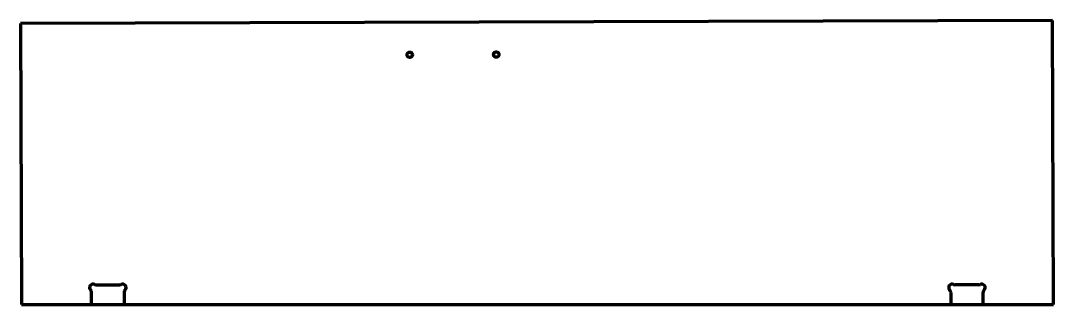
# Model space of a CAD drawing. Header units: inches. Extents: x 0 to 95.6, y 0 to 26.2.
import ezdxf

# ---------------------------------------------------------------- set-up
doc = ezdxf.new("R2010")
doc.units = ezdxf.units.IN
doc.header["$MEASUREMENT"] = 0
doc.layers.add('1', color=7, linetype='Continuous')

msp = doc.modelspace()

# ---------------------------------------------------------------- linework, layer by layer
at = {"color": 7, "lineweight": 90}
for p, q in [((95.5, 26.25), (0, 26)), ((0, 26), (0.068, 0)), ((95.568, 0), (95.5, 26.25)), ((0.068, 0), (95.568, 0))]:
    msp.add_line(p, q, dxfattribs=at)
at = {"layer": '1', "color": 7, "lineweight": 90}
for p, q in [((6.568, 0), (6.568, 1.091)), ((6.98, 1.812), (9.157, 1.812)), ((9.568, 1.091), (9.568, 0)), ((86.068, 1.091), (86.068, 0)), ((88.657, 1.812), (86.48, 1.812)), ((89.068, 0), (89.068, 1.091))]:
    msp.add_line(p, q, dxfattribs=at)
at = {"layer": '1', "color": 1, "lineweight": 90}
for centre in [(36.008, 23.094), (44.008, 23.115)]:
    msp.add_circle(centre, 0.25, dxfattribs=at)
at = {"layer": '1', "color": 7, "lineweight": 90}
for centre, radius, start, end in [((6.693, 1.562), 0.312, 65.38002, 223.34176), ((6.193, 1.091), 0.375, 360, 43.34176), ((6.98, 2.188), 0.375, 245.38002, 270), ((9.157, 2.188), 0.375, 270, 294.61998), ((9.443, 1.562), 0.312, 316.65824, 114.61998), ((9.943, 1.091), 0.375, 136.65824, 180), ((86.193, 1.562), 0.312, 65.38002, 223.34176), ((85.693, 1.091), 0.375, 360, 43.34176), ((86.48, 2.188), 0.375, 245.38002, 270), ((88.657, 2.188), 0.375, 270, 294.61998), ((88.943, 1.562), 0.312, 316.65824, 114.61998), ((89.443, 1.091), 0.375, 136.65824, 180)]:
    msp.add_arc(centre, radius, start, end, dxfattribs=at)

doc.saveas('drawing.dxf')
